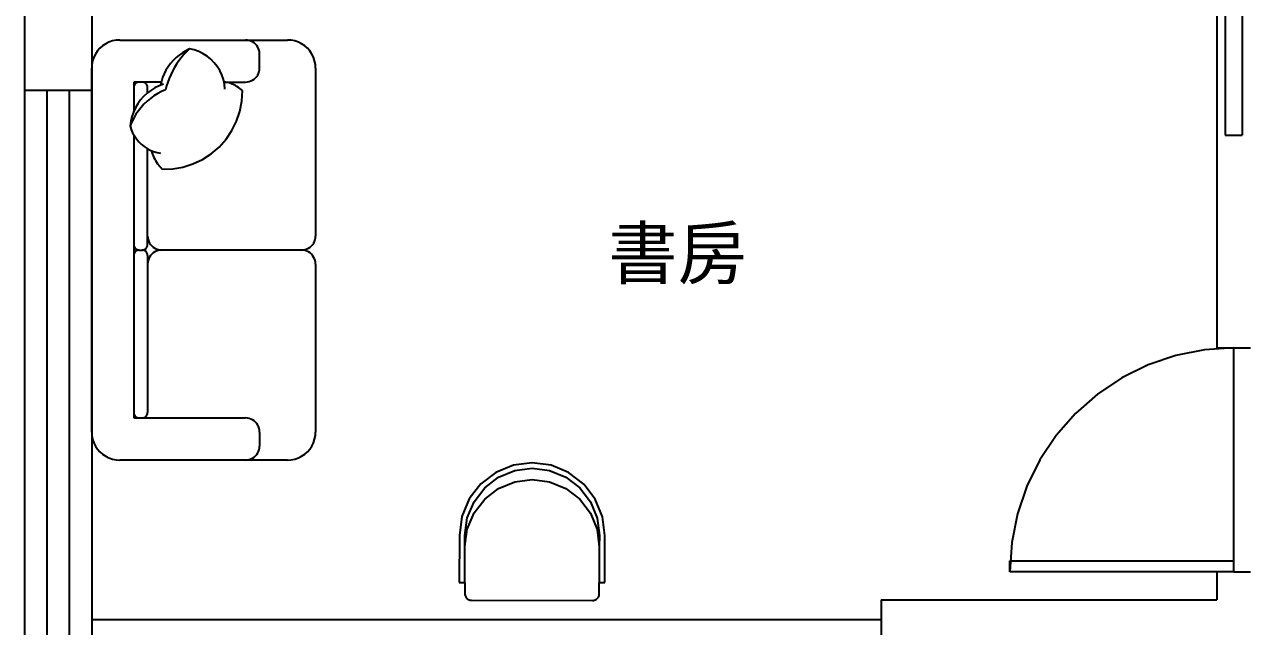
# Model space of a CAD drawing. Header units: centimetres. Extents: x 921 to 2601, y 2858 to 4336.
# Drawn here: x 1086.3 to 1569.1, y 3626.2 to 3863.2 of the extents above; entities that cross this region are included whole.
import ezdxf

# ---------------------------------------------------------------- set-up
doc = ezdxf.new("R2010")
doc.units = ezdxf.units.CM
doc.layers.add('文字', color=7, linetype='Continuous')
doc.layers.add('結構', color=7, linetype='Continuous')
doc.styles.get("Standard").update_dxf_attribs({"font": 'arial.ttf'})

msp = doc.modelspace()

# ---------------------------------------------------------------- linework, layer by layer
at = {"layer": '結構'}
for p, q in [((1559.21, 3907.83), (1559.21, 3819.65)), ((1565.83, 3907.83), (1565.83, 3819.65)), ((1555.91, 3905.62), (1555.91, 3735.88)), ((1086.34, 3879.17), (1086.34, 3837.28)), ((1112.8, 3879.17), (1112.8, 3837.28)), ((1115.08, 3852.77), (1114.28, 3851.57)), ((1116.03, 3853.85), (1115.08, 3852.77)), ((1117.11, 3854.8), (1116.03, 3853.85)), ((1118.31, 3855.6), (1117.11, 3854.8)), ((1119.6, 3856.24), (1118.31, 3855.6)), ((1120.97, 3856.71), (1119.6, 3856.24)), ((1122.38, 3856.99), (1120.97, 3856.71)), ((1123.82, 3857.08), (1122.38, 3856.99)), ((1123.82, 3857.08), (1173.42, 3857.08)), ((1149.89, 3852.89), (1148.52, 3852.08)), ((1151.33, 3853.57), (1149.89, 3852.89)), ((1151.33, 3853.57), (1150.19, 3852.47)), ((1153.18, 3853.16), (1151.33, 3853.57)), ((1154.97, 3852.53), (1153.18, 3853.16)), ((1174.14, 3857.03), (1173.42, 3857.08)), ((1173.42, 3857.08), (1189.96, 3857.08)), ((1174.85, 3856.89), (1174.14, 3857.03)), ((1175.53, 3856.66), (1174.85, 3856.89)), ((1176.18, 3856.34), (1175.53, 3856.66)), ((1176.78, 3855.94), (1176.18, 3856.34)), ((1177.32, 3855.47), (1176.78, 3855.94)), ((1177.8, 3854.92), (1177.32, 3855.47)), ((1178.2, 3854.33), (1177.8, 3854.92)), ((1178.51, 3853.68), (1178.2, 3854.33)), ((1178.75, 3853), (1178.51, 3853.68)), ((1178.89, 3852.29), (1178.75, 3853)), ((1191.4, 3856.99), (1189.96, 3857.08)), ((1192.81, 3856.71), (1191.4, 3856.99)), ((1194.18, 3856.24), (1192.81, 3856.71)), ((1195.47, 3855.6), (1194.18, 3856.24)), ((1196.67, 3854.8), (1195.47, 3855.6)), ((1197.75, 3853.85), (1196.67, 3854.8)), ((1198.7, 3852.77), (1197.75, 3853.85)), ((1199.5, 3851.57), (1198.7, 3852.77)), ((1113.17, 3848.91), (1112.89, 3847.5)), ((1113.64, 3850.28), (1113.17, 3848.91)), ((1114.28, 3851.57), (1113.64, 3850.28)), ((1143.82, 3847.85), (1142.87, 3846.57)), ((1144.86, 3849.05), (1143.82, 3847.85)), ((1146, 3850.16), (1144.86, 3849.05)), ((1147.22, 3851.17), (1146, 3850.16)), ((1147.13, 3848.86), (1146.23, 3847.56)), ((1148.09, 3850.11), (1147.13, 3848.86)), ((1148.52, 3852.08), (1147.22, 3851.17)), ((1149.11, 3851.32), (1148.09, 3850.11)), ((1150.19, 3852.47), (1149.11, 3851.32)), ((1156.68, 3851.71), (1154.97, 3852.53)), ((1158.28, 3850.7), (1156.68, 3851.71)), ((1159.76, 3849.51), (1158.28, 3850.7)), ((1161.09, 3848.16), (1159.76, 3849.51)), ((1162.26, 3846.66), (1161.09, 3848.16)), ((1178.93, 3851.57), (1178.89, 3852.29)), ((1178.93, 3846.06), (1178.93, 3851.57)), ((1200.14, 3850.28), (1199.5, 3851.57)), ((1200.6, 3848.91), (1200.14, 3850.28)), ((1200.89, 3847.5), (1200.6, 3848.91)), ((1112.89, 3847.5), (1112.8, 3846.06)), ((1112.8, 3702.76), (1112.8, 3846.06)), ((1141.32, 3843.8), (1140.72, 3842.33)), ((1142.04, 3845.21), (1141.32, 3843.8)), ((1142.87, 3846.57), (1142.04, 3845.21)), ((1143.93, 3843.42), (1143.31, 3841.97)), ((1144.63, 3844.84), (1143.93, 3843.42)), ((1145.4, 3846.22), (1144.63, 3844.84)), ((1146.23, 3847.56), (1145.4, 3846.22)), ((1163.25, 3845.05), (1162.26, 3846.66)), ((1164.05, 3843.33), (1163.25, 3845.05)), ((1164.65, 3841.53), (1164.05, 3843.33)), ((1177.8, 3842.7), (1178.2, 3843.3)), ((1178.2, 3843.3), (1178.51, 3843.95)), ((1178.51, 3843.95), (1178.75, 3844.63)), ((1178.75, 3844.63), (1178.89, 3845.34)), ((1178.89, 3845.34), (1178.93, 3846.06)), ((1200.98, 3846.06), (1200.89, 3847.5)), ((1200.98, 3846.06), (1200.98, 3779.92)), ((1129.33, 3840.55), (1129.33, 3838.34)), ((1131.54, 3840.55), (1129.33, 3840.55)), ((1129.35, 3838.63), (1129.33, 3838.34)), ((1129.33, 3838.34), (1129.33, 3828.95)), ((1129.41, 3838.91), (1129.35, 3838.63)), ((1129.5, 3839.19), (1129.41, 3838.91)), ((1129.63, 3839.44), (1129.5, 3839.19)), ((1129.79, 3839.68), (1129.63, 3839.44)), ((1129.98, 3839.9), (1129.79, 3839.68)), ((1130.2, 3840.09), (1129.98, 3839.9)), ((1130.43, 3840.25), (1130.2, 3840.09)), ((1130.69, 3840.38), (1130.43, 3840.25)), ((1130.97, 3840.47), (1130.69, 3840.38)), ((1131.25, 3840.53), (1130.97, 3840.47)), ((1131.54, 3840.55), (1131.25, 3840.53)), ((1132.64, 3840.55), (1131.54, 3840.55)), ((1140.16, 3840.55), (1132.64, 3840.55)), ((1132.93, 3840.53), (1132.64, 3840.55)), ((1133.21, 3840.47), (1132.93, 3840.53)), ((1133.48, 3840.38), (1133.21, 3840.47)), ((1133.74, 3840.25), (1133.48, 3840.38)), ((1133.98, 3840.09), (1133.74, 3840.25)), ((1134.2, 3839.9), (1133.98, 3840.09)), ((1134.39, 3839.68), (1134.2, 3839.9)), ((1134.55, 3839.44), (1134.39, 3839.68)), ((1134.68, 3839.19), (1134.55, 3839.44)), ((1134.77, 3838.91), (1134.68, 3839.19)), ((1134.83, 3838.63), (1134.77, 3838.91)), ((1134.84, 3838.34), (1134.83, 3838.63)), ((1134.84, 3836.34), (1134.84, 3838.34)), ((1137.68, 3838.24), (1136.09, 3837.27)), ((1139.35, 3839.05), (1137.68, 3838.24)), ((1141.1, 3839.69), (1139.35, 3839.05)), ((1140.23, 3840.81), (1139.88, 3839.26)), ((1140.72, 3842.33), (1140.23, 3840.81)), ((1142.26, 3838.99), (1141.85, 3837.47)), ((1142.75, 3840.49), (1142.26, 3838.99)), ((1143.31, 3841.97), (1142.75, 3840.49)), ((1165.04, 3839.67), (1164.65, 3841.53)), ((1165.56, 3840.47), (1164.88, 3840.56)), ((1164.88, 3840.55), (1173.42, 3840.55)), ((1165.22, 3837.78), (1165.04, 3839.67)), ((1166.23, 3840.34), (1165.56, 3840.47)), ((1166.89, 3840.17), (1166.23, 3840.34)), ((1167.54, 3839.97), (1166.89, 3840.17)), ((1168.18, 3839.73), (1167.54, 3839.97)), ((1168.8, 3839.46), (1168.18, 3839.73)), ((1169.41, 3839.15), (1168.8, 3839.46)), ((1170.01, 3838.81), (1169.41, 3839.15)), ((1170.58, 3838.44), (1170.01, 3838.81)), ((1171.13, 3838.04), (1170.58, 3838.44)), ((1173.42, 3840.55), (1174.14, 3840.59)), ((1174.14, 3840.59), (1174.85, 3840.73)), ((1174.85, 3840.73), (1175.53, 3840.97)), ((1175.53, 3840.97), (1176.18, 3841.29)), ((1176.18, 3841.29), (1176.78, 3841.69)), ((1176.78, 3841.69), (1177.32, 3842.16)), ((1177.32, 3842.16), (1177.8, 3842.7)), ((1086.34, 3837.28), (1086.34, 3605.81)), ((1086.34, 3837.28), (1095.16, 3837.28)), ((1095.16, 3837.28), (1095.16, 3605.81)), ((1095.16, 3837.28), (1103.98, 3837.28)), ((1103.98, 3837.28), (1103.98, 3605.81)), ((1103.98, 3837.28), (1112.8, 3837.28)), ((1112.8, 3837.28), (1112.8, 3628.96)), ((1132.01, 3833.49), (1130.92, 3831.98)), ((1133.24, 3834.88), (1132.01, 3833.49)), ((1134.61, 3836.15), (1133.24, 3834.88)), ((1136.09, 3837.27), (1134.61, 3836.15)), ((1135.94, 3834.11), (1134.63, 3833.02)), ((1137.33, 3835.1), (1135.94, 3834.11)), ((1138.78, 3835.99), (1137.33, 3835.1)), ((1140.29, 3836.78), (1138.78, 3835.99)), ((1141.85, 3837.47), (1140.29, 3836.78)), ((1171.66, 3837.61), (1171.13, 3838.04)), ((1172.16, 3837.15), (1171.66, 3837.61)), ((1171.93, 3833.04), (1172.16, 3837.15)), ((1129.22, 3828.67), (1128.62, 3826.91)), ((1129.99, 3830.37), (1129.22, 3828.67)), ((1130.92, 3831.98), (1129.99, 3830.37)), ((1131.19, 3829.24), (1130.22, 3827.83)), ((1132.24, 3830.58), (1131.19, 3829.24)), ((1133.39, 3831.84), (1132.24, 3830.58)), ((1134.63, 3833.02), (1133.39, 3831.84)), ((1169.83, 3825.11), (1171.15, 3829.01)), ((1171.15, 3829.01), (1171.93, 3833.04)), ((1128.2, 3825.1), (1127.96, 3823.25)), ((1128.61, 3824.83), (1127.96, 3823.25)), ((1128.62, 3826.91), (1128.2, 3825.1)), ((1129.36, 3826.36), (1128.61, 3824.83)), ((1130.22, 3827.83), (1129.36, 3826.36)), ((1168.01, 3821.43), (1169.83, 3825.11)), ((1127.96, 3823.25), (1128.38, 3821.89)), ((1128.38, 3821.89), (1128.92, 3820.58)), ((1128.92, 3820.58), (1129.6, 3819.32)), ((1129.33, 3819.78), (1129.33, 3776.62)), ((1129.6, 3819.32), (1130.4, 3818.14)), ((1165.71, 3818.02), (1168.01, 3821.43)), ((1559.21, 3819.65), (1565.83, 3819.65)), ((1130.4, 3818.14), (1131.3, 3817.05)), ((1131.3, 3817.05), (1132.32, 3816.05)), ((1132.32, 3816.05), (1133.42, 3815.15)), ((1133.42, 3815.15), (1134.61, 3814.37)), ((1134.61, 3814.37), (1135.87, 3813.71)), ((1134.84, 3779.92), (1134.84, 3814.23)), ((1159.85, 3812.27), (1162.97, 3814.95)), ((1162.97, 3814.95), (1165.71, 3818.02)), ((1135.87, 3813.71), (1137.19, 3813.18)), ((1136.24, 3813.54), (1136.46, 3812.86)), ((1136.46, 3812.86), (1136.71, 3812.19)), ((1136.71, 3812.19), (1136.98, 3811.52)), ((1136.98, 3811.52), (1137.29, 3810.87)), ((1137.19, 3813.18), (1138.56, 3812.78)), ((1137.29, 3810.87), (1137.62, 3810.23)), ((1137.62, 3810.23), (1137.97, 3809.61)), ((1137.97, 3809.61), (1138.35, 3809)), ((1138.56, 3812.78), (1139.96, 3812.51)), ((1152.67, 3808.29), (1156.39, 3810.04)), ((1156.39, 3810.04), (1159.85, 3812.27)), ((1138.35, 3809), (1138.75, 3808.4)), ((1138.75, 3808.4), (1139.18, 3807.82)), ((1139.18, 3807.82), (1139.63, 3807.26)), ((1139.63, 3807.26), (1140.1, 3806.72)), ((1140.1, 3806.72), (1140.59, 3806.2)), ((1140.59, 3806.2), (1144.7, 3806.35)), ((1144.7, 3806.35), (1148.75, 3807.05)), ((1148.75, 3807.05), (1152.67, 3808.29)), ((1129.33, 3776.62), (1129.35, 3776.33)), ((1129.33, 3776.62), (1129.33, 3772.21)), ((1129.35, 3776.33), (1129.41, 3776.05)), ((1129.41, 3776.05), (1129.5, 3775.77)), ((1129.5, 3775.77), (1129.63, 3775.51)), ((1129.63, 3775.51), (1129.79, 3775.27)), ((1134.39, 3775.27), (1134.55, 3775.51)), ((1134.55, 3775.51), (1134.68, 3775.77)), ((1134.68, 3775.77), (1134.77, 3776.05)), ((1134.77, 3776.05), (1134.83, 3776.33)), ((1134.83, 3776.33), (1134.84, 3776.62)), ((1134.84, 3776.62), (1134.84, 3779.92)), ((1134.84, 3779.92), (1134.89, 3779.2)), ((1134.89, 3779.2), (1135.03, 3778.5)), ((1135.03, 3778.5), (1135.26, 3777.81)), ((1135.26, 3777.81), (1135.58, 3777.17)), ((1135.58, 3777.17), (1135.98, 3776.57)), ((1135.98, 3776.57), (1136.46, 3776.03)), ((1136.46, 3776.03), (1137, 3775.55)), ((1137, 3775.55), (1137.6, 3775.15)), ((1198.22, 3775.15), (1198.82, 3775.55)), ((1198.82, 3775.55), (1199.37, 3776.03)), ((1199.37, 3776.03), (1199.84, 3776.57)), ((1199.84, 3776.57), (1200.24, 3777.17)), ((1200.24, 3777.17), (1200.56, 3777.81)), ((1200.56, 3777.81), (1200.79, 3778.5)), ((1200.79, 3778.5), (1200.93, 3779.2)), ((1200.93, 3779.2), (1200.98, 3779.92)), ((1129.35, 3772.49), (1129.33, 3772.21)), ((1129.33, 3772.21), (1129.33, 3710.48)), ((1129.41, 3772.78), (1129.35, 3772.49)), ((1129.5, 3773.05), (1129.41, 3772.78)), ((1129.63, 3773.31), (1129.5, 3773.05)), ((1129.79, 3773.55), (1129.63, 3773.31)), ((1129.79, 3775.27), (1129.98, 3775.06)), ((1129.98, 3773.77), (1129.79, 3773.55)), ((1129.98, 3775.06), (1130.2, 3774.87)), ((1130.2, 3773.96), (1129.98, 3773.77)), ((1130.2, 3774.87), (1130.43, 3774.71)), ((1130.43, 3774.12), (1130.2, 3773.96)), ((1130.43, 3774.71), (1130.69, 3774.58)), ((1130.69, 3774.24), (1130.43, 3774.12)), ((1130.69, 3774.58), (1130.97, 3774.49)), ((1130.97, 3774.34), (1130.69, 3774.24)), ((1130.97, 3774.49), (1131.25, 3774.43)), ((1131.25, 3774.39), (1130.97, 3774.34)), ((1131.25, 3774.43), (1131.54, 3774.41)), ((1131.54, 3774.41), (1131.25, 3774.39)), ((1131.54, 3774.41), (1132.64, 3774.41)), ((1132.64, 3774.41), (1132.93, 3774.43)), ((1132.93, 3774.39), (1132.64, 3774.41)), ((1132.93, 3774.43), (1133.21, 3774.49)), ((1133.21, 3774.34), (1132.93, 3774.39)), ((1133.21, 3774.49), (1133.48, 3774.58)), ((1133.48, 3774.24), (1133.21, 3774.34)), ((1133.48, 3774.58), (1133.74, 3774.71)), ((1133.74, 3774.12), (1133.48, 3774.24)), ((1133.74, 3774.71), (1133.98, 3774.87)), ((1133.98, 3773.96), (1133.74, 3774.12)), ((1133.98, 3774.87), (1134.2, 3775.06)), ((1134.2, 3773.77), (1133.98, 3773.96)), ((1134.2, 3775.06), (1134.39, 3775.27)), ((1134.39, 3773.55), (1134.2, 3773.77)), ((1134.55, 3773.31), (1134.39, 3773.55)), ((1134.68, 3773.05), (1134.55, 3773.31)), ((1134.77, 3772.78), (1134.68, 3773.05)), ((1134.83, 3772.49), (1134.77, 3772.78)), ((1134.84, 3772.21), (1134.83, 3772.49)), ((1134.84, 3772.21), (1134.84, 3768.9)), ((1135.26, 3771.01), (1135.03, 3770.33)), ((1135.58, 3771.66), (1135.26, 3771.01)), ((1135.98, 3772.26), (1135.58, 3771.66)), ((1136.46, 3772.8), (1135.98, 3772.26)), ((1137, 3773.27), (1136.46, 3772.8)), ((1137.6, 3773.67), (1137, 3773.27)), ((1137.6, 3775.15), (1138.25, 3774.83)), ((1138.25, 3773.99), (1137.6, 3773.67)), ((1138.25, 3774.83), (1138.93, 3774.6)), ((1138.93, 3774.22), (1138.25, 3773.99)), ((1138.93, 3774.6), (1139.64, 3774.46)), ((1139.64, 3774.36), (1138.93, 3774.22)), ((1139.64, 3774.46), (1140.36, 3774.41)), ((1140.36, 3774.41), (1139.64, 3774.36)), ((1195.47, 3774.41), (1140.36, 3774.41)), ((1195.47, 3774.41), (1196.19, 3774.46)), ((1196.18, 3774.35), (1195.47, 3774.41)), ((1196.89, 3774.21), (1196.18, 3774.35)), ((1196.19, 3774.46), (1196.89, 3774.6)), ((1196.89, 3774.6), (1197.58, 3774.83)), ((1197.56, 3773.97), (1196.89, 3774.21)), ((1198.21, 3773.65), (1197.56, 3773.97)), ((1197.58, 3774.83), (1198.22, 3775.15)), ((1198.8, 3773.25), (1198.21, 3773.65)), ((1199.34, 3772.77), (1198.8, 3773.25)), ((1199.81, 3772.23), (1199.34, 3772.77)), ((1200.21, 3771.64), (1199.81, 3772.23)), ((1200.54, 3771), (1200.21, 3771.64)), ((1200.77, 3770.32), (1200.54, 3771)), ((1134.89, 3769.62), (1134.84, 3768.9)), ((1134.84, 3768.9), (1134.84, 3710.48)), ((1135.03, 3770.33), (1134.89, 3769.62)), ((1200.92, 3769.62), (1200.77, 3770.32)), ((1200.98, 3768.9), (1200.92, 3769.62)), ((1200.98, 3768.9), (1200.98, 3702.76)), ((1539.7, 3732.87), (1528.78, 3729.16)), ((1551.01, 3735.12), (1539.7, 3732.87)), ((1562.52, 3735.88), (1551.01, 3735.12)), ((1555.91, 3735.88), (1562.52, 3735.88)), ((1562.52, 3735.88), (1569.13, 3735.88)), ((1562.52, 3652.1), (1562.52, 3735.88)), ((1528.78, 3729.16), (1518.43, 3724.06)), ((1518.43, 3724.06), (1508.84, 3717.65)), ((1508.84, 3717.65), (1500.17, 3710.05)), ((1129.33, 3710.48), (1129.35, 3710.19)), ((1129.33, 3710.48), (1129.33, 3708.28)), ((1129.33, 3708.28), (1131.54, 3708.28)), ((1129.35, 3710.19), (1129.41, 3709.91)), ((1129.41, 3709.91), (1129.5, 3709.64)), ((1129.5, 3709.64), (1129.63, 3709.38)), ((1129.63, 3709.38), (1129.79, 3709.14)), ((1129.79, 3709.14), (1129.98, 3708.92)), ((1129.98, 3708.92), (1130.2, 3708.73)), ((1130.2, 3708.73), (1130.43, 3708.57)), ((1130.43, 3708.57), (1130.69, 3708.44)), ((1130.69, 3708.44), (1130.97, 3708.35)), ((1130.97, 3708.35), (1131.25, 3708.29)), ((1131.25, 3708.29), (1131.54, 3708.28)), ((1131.54, 3708.28), (1132.64, 3708.28)), ((1132.64, 3708.28), (1132.93, 3708.29)), ((1132.64, 3708.28), (1173.42, 3708.28)), ((1132.93, 3708.29), (1133.21, 3708.35)), ((1133.21, 3708.35), (1133.48, 3708.44)), ((1133.48, 3708.44), (1133.74, 3708.57)), ((1133.74, 3708.57), (1133.98, 3708.73)), ((1133.98, 3708.73), (1134.2, 3708.92)), ((1134.2, 3708.92), (1134.39, 3709.14)), ((1134.39, 3709.14), (1134.55, 3709.38)), ((1134.55, 3709.38), (1134.68, 3709.64)), ((1134.68, 3709.64), (1134.77, 3709.91)), ((1134.77, 3709.91), (1134.83, 3710.19)), ((1134.83, 3710.19), (1134.84, 3710.48)), ((1174.14, 3708.23), (1173.42, 3708.28)), ((1174.85, 3708.09), (1174.14, 3708.23)), ((1175.53, 3707.86), (1174.85, 3708.09)), ((1176.18, 3707.54), (1175.53, 3707.86)), ((1500.17, 3710.05), (1492.56, 3701.38)), ((1176.78, 3707.14), (1176.18, 3707.54)), ((1177.32, 3706.66), (1176.78, 3707.14)), ((1177.8, 3706.12), (1177.32, 3706.66)), ((1178.2, 3705.52), (1177.8, 3706.12)), ((1178.51, 3704.87), (1178.2, 3705.52)), ((1178.75, 3704.19), (1178.51, 3704.87)), ((1178.89, 3703.48), (1178.75, 3704.19)), ((1178.93, 3702.76), (1178.89, 3703.48)), ((1112.8, 3702.76), (1112.89, 3701.33)), ((1112.89, 3701.33), (1113.17, 3699.91)), ((1113.17, 3699.91), (1113.64, 3698.55)), ((1113.64, 3698.55), (1114.28, 3697.25)), ((1178.93, 3702.76), (1178.93, 3697.25)), ((1199.5, 3697.25), (1200.14, 3698.55)), ((1200.14, 3698.55), (1200.6, 3699.91)), ((1200.6, 3699.91), (1200.89, 3701.33)), ((1200.89, 3701.33), (1200.98, 3702.76)), ((1492.56, 3701.38), (1486.15, 3691.78)), ((1114.28, 3697.25), (1115.08, 3696.05)), ((1115.08, 3696.05), (1116.03, 3694.97)), ((1116.03, 3694.97), (1117.11, 3694.02)), ((1117.11, 3694.02), (1118.31, 3693.22)), ((1176.78, 3692.88), (1177.32, 3693.36)), ((1177.32, 3693.36), (1177.8, 3693.9)), ((1177.8, 3693.9), (1178.2, 3694.5)), ((1178.2, 3694.5), (1178.51, 3695.14)), ((1178.51, 3695.14), (1178.75, 3695.83)), ((1178.75, 3695.83), (1178.89, 3696.53)), ((1178.89, 3696.53), (1178.93, 3697.25)), ((1195.47, 3693.22), (1196.67, 3694.02)), ((1196.67, 3694.02), (1197.75, 3694.97)), ((1197.75, 3694.97), (1198.7, 3696.05)), ((1198.7, 3696.05), (1199.5, 3697.25)), ((1118.31, 3693.22), (1119.6, 3692.58)), ((1119.6, 3692.58), (1120.97, 3692.12)), ((1120.97, 3692.12), (1122.38, 3691.84)), ((1122.38, 3691.84), (1123.82, 3691.74)), ((1173.42, 3691.74), (1123.82, 3691.74)), ((1173.42, 3691.74), (1174.14, 3691.79)), ((1189.96, 3691.74), (1173.42, 3691.74)), ((1174.14, 3691.79), (1174.85, 3691.93)), ((1174.85, 3691.93), (1175.53, 3692.16)), ((1175.53, 3692.16), (1176.18, 3692.48)), ((1176.18, 3692.48), (1176.78, 3692.88)), ((1189.96, 3691.74), (1191.4, 3691.84)), ((1191.4, 3691.84), (1192.81, 3692.12)), ((1192.81, 3692.12), (1194.18, 3692.58)), ((1194.18, 3692.58), (1195.47, 3693.22)), ((1278.88, 3689.73), (1271.96, 3686.88)), ((1286.29, 3690.69), (1278.88, 3689.73)), ((1293.71, 3689.71), (1286.29, 3690.69)), ((1300.62, 3686.83), (1293.71, 3689.71)), ((1486.15, 3691.78), (1481.05, 3681.44)), ((1271.96, 3686.88), (1266.02, 3682.33)), ((1267.57, 3680.77), (1273.06, 3684.96)), ((1273.06, 3684.96), (1279.44, 3687.6)), ((1279.44, 3687.6), (1286.29, 3688.49)), ((1279.44, 3683.19), (1286.29, 3684.08)), ((1286.29, 3688.49), (1293.14, 3687.58)), ((1286.29, 3684.08), (1293.13, 3683.17)), ((1293.14, 3687.58), (1299.51, 3684.93)), ((1299.51, 3684.93), (1304.99, 3680.72)), ((1306.55, 3682.27), (1300.62, 3686.83)), ((1266.02, 3682.33), (1261.46, 3676.4)), ((1263.36, 3675.3), (1267.57, 3680.77)), ((1267.57, 3676.36), (1273.05, 3680.56)), ((1273.05, 3680.56), (1279.44, 3683.19)), ((1293.13, 3683.17), (1299.51, 3680.52)), ((1299.51, 3680.52), (1304.98, 3676.31)), ((1304.99, 3680.72), (1309.18, 3675.23)), ((1311.09, 3676.33), (1306.55, 3682.27)), ((1481.05, 3681.44), (1477.35, 3670.52)), ((1261.46, 3676.4), (1258.58, 3669.49)), ((1260.71, 3668.92), (1263.36, 3675.3)), ((1263.36, 3670.89), (1267.57, 3676.36)), ((1304.98, 3676.31), (1309.18, 3670.82)), ((1309.18, 3675.23), (1311.82, 3668.85)), ((1313.95, 3669.41), (1311.09, 3676.33)), ((1258.58, 3669.49), (1257.6, 3662.08)), ((1260.7, 3664.51), (1263.36, 3670.89)), ((1309.18, 3670.82), (1311.81, 3664.44)), ((1314.91, 3662), (1313.95, 3669.41)), ((1477.35, 3670.52), (1475.09, 3659.2)), ((1259.79, 3657.66), (1260.7, 3664.51)), ((1259.8, 3662.07), (1260.71, 3668.92)), ((1311.81, 3664.44), (1312.7, 3657.59)), ((1311.82, 3668.85), (1312.71, 3662)), ((1257.6, 3662.08), (1257.57, 3643.56)), ((1259.79, 3657.66), (1259.8, 3662.07)), ((1312.71, 3662), (1312.7, 3657.59)), ((1314.89, 3643.48), (1314.91, 3662)), ((1259.77, 3643.56), (1259.79, 3657.66)), ((1312.7, 3657.59), (1312.68, 3643.48)), ((1475.09, 3659.2), (1474.34, 3647.69)), ((1474.34, 3647.69), (1474.34, 3652.1)), ((1474.34, 3652.1), (1562.52, 3652.1)), ((1562.52, 3647.69), (1562.52, 3652.1)), ((1555.91, 3647.69), (1474.34, 3647.69)), ((1562.52, 3647.69), (1555.91, 3647.69)), ((1555.91, 3647.69), (1555.91, 3636.67)), ((1562.52, 3647.69), (1569.13, 3647.69)), ((1257.57, 3643.56), (1259.77, 3643.56)), ((1259.77, 3643.56), (1259.77, 3639.15)), ((1312.68, 3643.48), (1314.89, 3643.48)), ((1312.68, 3639.07), (1312.68, 3643.48)), ((1259.77, 3639.15), (1259.79, 3638.8)), ((1259.79, 3638.8), (1259.86, 3638.46)), ((1259.86, 3638.46), (1259.97, 3638.13)), ((1259.97, 3638.13), (1260.12, 3637.82)), ((1260.12, 3637.82), (1260.31, 3637.54)), ((1260.31, 3637.54), (1260.54, 3637.27)), ((1260.54, 3637.27), (1260.8, 3637.05)), ((1260.8, 3637.05), (1261.09, 3636.85)), ((1261.09, 3636.85), (1261.4, 3636.7)), ((1261.4, 3636.7), (1261.72, 3636.59)), ((1261.72, 3636.59), (1262.06, 3636.52)), ((1262.06, 3636.52), (1262.41, 3636.5)), ((1262.41, 3636.5), (1310.03, 3636.43)), ((1310.03, 3636.43), (1310.37, 3636.45)), ((1310.37, 3636.45), (1310.71, 3636.52)), ((1310.71, 3636.52), (1311.04, 3636.63)), ((1311.04, 3636.63), (1311.35, 3636.78)), ((1311.35, 3636.78), (1311.64, 3636.97)), ((1311.64, 3636.97), (1311.9, 3637.2)), ((1311.9, 3637.2), (1312.13, 3637.46)), ((1312.13, 3637.46), (1312.32, 3637.75)), ((1312.32, 3637.75), (1312.47, 3638.06)), ((1312.47, 3638.06), (1312.58, 3638.39)), ((1312.58, 3638.39), (1312.65, 3638.73)), ((1312.65, 3638.73), (1312.68, 3639.07)), ((1423.64, 3636.67), (1555.91, 3636.67)), ((1423.64, 3636.67), (1423.64, 3628.96)), ((1112.8, 3628.96), (1423.64, 3628.96)), ((1112.8, 3628.96), (1112.8, 3605.81)), ((1423.64, 3628.96), (1423.64, 3601.4))]:
    msp.add_line(p, q, dxfattribs=at)

# ---------------------------------------------------------------- texts
at = {"layer": '文字'}
msp.add_text('書房', height=20, dxfattribs=at).set_placement((1316.23, 3763.19))

doc.saveas('drawing.dxf')
